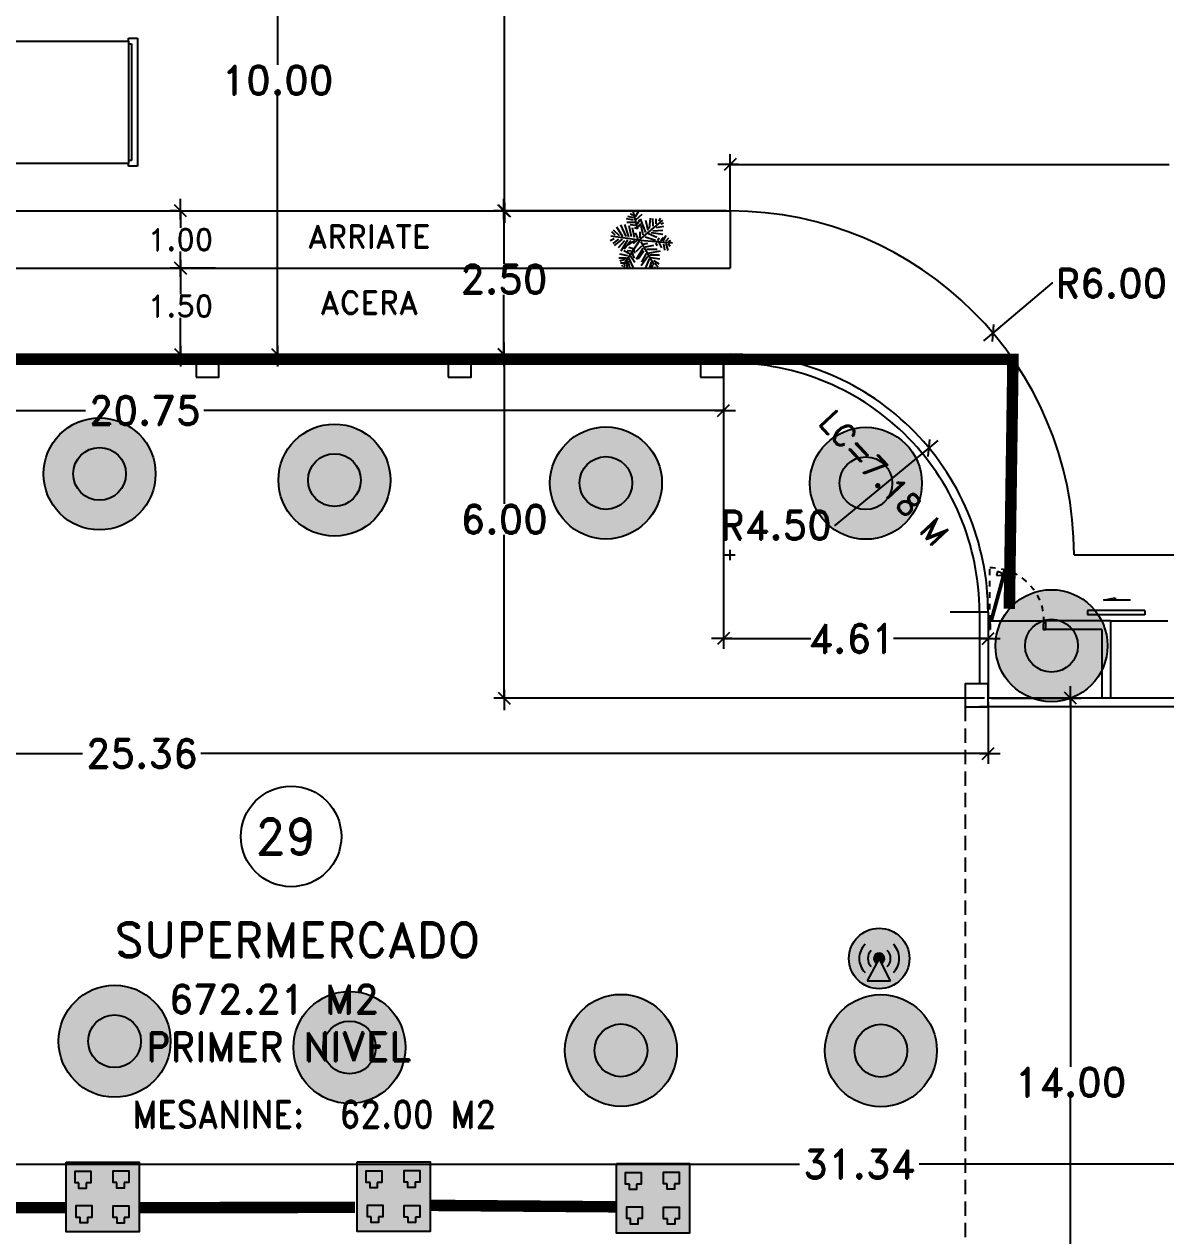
# Model space of a CAD drawing. Header units: millimetres. Extents: x 1590 to 1932, y -48 to 167.
# Drawn here: x 1744.21 to 1764.12, y 102.73 to 123.86 of the extents above; entities that cross this region are included whole.
import ezdxf
from ezdxf.enums import TextEntityAlignment as Align

# ---------------------------------------------------------------- set-up
doc = ezdxf.new("R2010")
doc.units = ezdxf.units.MM
doc.header["$LTSCALE"] = 0.1
doc.header["$MEASUREMENT"] = 0
doc.header["$PDMODE"] = 35
doc.header["$PDSIZE"] = 0.75
doc.linetypes.add('DASHED', pattern=[0.75, 0.5, -0.25])
doc.linetypes.add('HIDDEN2', pattern=[0.1875, 0.125, -0.0625])
doc.layers.get('0').update_dxf_attribs({"linetype": 'CONTINUOUS'})
doc.layers.get('DEFPOINTS').update_dxf_attribs({"linetype": 'CONTINUOUS'})
for name, color, linetype in [('_KTI_CONTROL', 7, 'CONTINUOUS'), ('A-FURN-PLNT', 1, 'CONTINUOUS'), ('ACCESSP02', 7, 'CONTINUOUS'), ('C-PRKG-CARS', 1, 'CONTINUOUS'), ('CABLEADO', 172, 'CONTINUOUS'), ('CALLES', 3, 'CONTINUOUS'), ('CAMARAS', 253, 'CONTINUOUS'), ('Eth4Salidas', 7, 'CONTINUOUS'), ('P-FIXT', 1, 'CONTINUOUS'), ('PARED', 4, 'CONTINUOUS'), ('PAREDES', 3, 'CONTINUOUS'), ('TERRENO', 4, 'CONTINUOUS'), ('TEXT', 3, 'CONTINUOUS')]:
    doc.layers.add(name, color=color, linetype=linetype)
doc.styles.add('ATT', font='txt')
doc.styles.add('ROMAND', font='romand.shx')
doc.dimstyles.new('URBA', dxfattribs={"dimtxt": 20, "dimasz": 0.5, "dimexe": 1.25, "dimexo": 0.63, "dimgap": 0.63, "dimtad": 0, "dimtih": 1, "dimtoh": 1, "dimzin": 1, "dimdsep": 46, "dimtxsty": 'ROMAND', "dimcen": 2.5, "dimclrd": 1, "dimclre": 1, "dimclrt": 3, "dimadec": 0, "dimazin": 0, "dimtfac": 1, "dimtmove": 0, "dimatfit": 3, "dimfxl": 1, "dimtvp": 1, "dimtolj": 1, "dimtzin": 1, "dimarcsym": 0})

# ---------------------------------------------------------------- blocks, each defined once
blk = doc.blocks.new('15PTOI01')
at = {"color": 0, "linetype": 'ByBlock'}
for p, q in [((0, -8.5), (0, 8.5)), ((2, 10.5), (6, 10.5)), ((8, 8.5), (8, -8.5)), ((9.5, 4.375), (9.5, -4.375)), ((11.25, 4.375), (9.5, 4.375)), ((11.25, -4.375), (9.5, -4.375)), ((6, -10.5), (2, -10.5))]:
    blk.add_line(p, q, dxfattribs=at)
for centre, radius, start, end in [((2, 8.5), 2, 90, 180), ((6, 8.5), 2, 0, 90), ((17.766404, -2.827313), 9.712715, 75.184599, 132.137709), ((13.6875, -12.03125), 19.717859, 49.950272, 70.559965), ((23.458333, 0), 4.229167, 313.602819, 46.397181), ((17.766404, 2.827313), 9.712715, 227.862291, 284.815401), ((13.6875, 12.03125), 19.717859, 289.440035, 310.049728), ((2, -8.5), 2, 180, 270), ((6, -8.5), 2, 270, 0)]:
    blk.add_arc(centre, radius, start, end, dxfattribs=at)
at = {"color": 0, "linetype": 'ByBlock', "style": 'ATT'}
for tag, p, flags in [('ITEM', (0, -23), 3), ('ROOM_NUMBER', (0, -32), 1)]:
    blk.add_attdef(tag, p, '', height=6, dxfattribs=dict(at, flags=flags))
blk = doc.blocks.new('ss1')
at = {"layer": '_KTI_CONTROL', "color": 1}
for points in [[(0.141, 0.122, 0), (0.141, 0.122, 0), (0.141, 0.122, 0), (0.141, 0.122, 0), (0.141, 0.122, 0)], [(0.141, 0.122, 0), (0.141, 0.122, 0), (0.141, 0.122, 0), (0.141, 0.122, 0), (0.141, 0.122, 0), (0.141, 0.122, 0), (0.141, 0.122, 0), (0.141, 0.122, 0), (0.141, 0.122, 0), (0.141, 0.122, 0), (0.141, 0.122, 0)]]:
    blk.add_polyline3d(points, dxfattribs=at)
at = {"layer": '_KTI_CONTROL'}
for points in [[(0.141, 0.122, 0), (0.141, 0.122, 0), (0.141, 0.122, 0), (0.141, 0.122, 0)], [(0.141, 0.122, 0), (0.141, 0.122, 0)]]:
    blk.add_polyline3d(points, dxfattribs=at)
at = {"layer": 'P-FIXT', "xscale": 0.0254, "yscale": 0.0254, "zscale": 0.0254}
blk.add_blockref('15PTOI01', (17.719, 12.528), dxfattribs=at)
blk = doc.blocks.new('02PVAN01')
at = {"color": 0, "linetype": 'ByBlock'}
for p, q in [((-264, 44), (-258, 44)), ((-264, -44), (-264, 44)), ((-258, 44), (-258, 42)), ((-258, 42), (-78, 42)), ((-258, -42), (-258, 42)), ((-78, 42), (-78, -42)), ((-260, 40), (-258, 40)), ((-260, -40), (-260, 40)), ((-76, 39), (-5.92, 38.08)), ((-76, -39), (-76, 39)), ((-74, 34), (-74, -34)), ((-71, 30), (-69, 35)), ((-69, 35), (-33, 35)), ((-48, 39), (-46, 41)), ((-46, 41), (-9, 41)), ((-33, 35), (-45, 30)), ((-42, 29), (-30.73, 33.83)), ((-31, 34), (-29.42, 32.99)), ((-9, 41), (-6.08, 38.08)), ((-45, 30), (-71, 30)), ((0, 32.08), (0, -32.08)), ((-19, 19), (-19, -19)), ((-19, 19), (0, 17)), ((-19, -19), (0, -17)), ((-71, -30), (-69, -35)), ((-45, -30), (-71, -30)), ((-33, -35), (-45, -30)), ((-42, -29), (-30.73, -33.83)), ((-31, -34), (-29.42, -32.99)), ((-258, -40), (-260, -40)), ((-76, -39), (-5.92, -38.08)), ((-69, -35), (-33, -35)), ((-48, -39), (-46, -41)), ((-46, -41), (-9, -41)), ((-9, -41), (-6.08, -38.08)), ((-258, -44), (-264, -44)), ((-258, -42), (-258, -44)), ((-78, -42), (-258, -42))]:
    blk.add_line(p, q, dxfattribs=at)
for centre, radius, start, end in [((-6, 32.08), 6, 0, 89.24615), ((-251.25, 0), 211.25, 352.10963, 7.89037), ((-32.64, 27.93), 6, 10.7953, 57.52881), ((-179.12, 0), 155.12, 349.2047, 10.7953), ((-32.64, -27.93), 6, 302.47119, 349.2047), ((-6, -32.08), 6, 270.75385, 0)]:
    blk.add_arc(centre, radius, start, end, dxfattribs=at)
blk = doc.blocks.new('UTP1$0$DIMBLOCK')
at = {"color": 1}
blk.add_line((-7.5, 0), (10.5, 0), dxfattribs=at)
at = {"color": 4}
blk.add_line((-5.25, -5.25), (5.25, 5.25), dxfattribs=at)
blk = doc.blocks.new('*D79')
at = {"color": 1, "linetype": 'Continuous', "lineweight": -2, "transparency": 16777216}
for p, q in [((1756.458, 127.606), (1752.407, 127.606)), ((1752.587, 127.586), (1752.587, 125.448)), ((1752.587, 120.626), (1752.587, 124.908)), ((1756.458, 120.606), (1752.407, 120.606))]:
    blk.add_line(p, q, dxfattribs=at)
at = {"layer": 'DEFPOINTS', "color": 0, "linetype": 'Continuous', "transparency": 16777216}
for p in [(1752.587, 127.606), (1756.52, 127.606), (1756.52, 120.606)]:
    blk.add_point(p, dxfattribs=at)
at = {"color": 1, "linetype": 'Continuous', "lineweight": -2, "transparency": 16777216, "xscale": 0.02, "yscale": 0.02, "zscale": 0.02}
for p, rotation in [((1752.587, 127.606), 90), ((1752.587, 120.606), 270)]:
    blk.add_blockref('UTP1$0$DIMBLOCK', p, dxfattribs=dict(at, rotation=rotation))
at = {"color": 3, "linetype": 'Continuous', "transparency": 16777216, "insert": (1752.587, 125.178), "char_height": 0.5, "attachment_point": 5, "style": 'ROMAND'}
blk.add_mtext('\\A1;7.00', dxfattribs=at)
blk = doc.blocks.new('*D80')
at = {"color": 1, "linetype": 'Continuous', "lineweight": -2, "transparency": 16777216}
for p, q in [((1750.598, 128.598), (1748.447, 128.598)), ((1748.627, 128.578), (1748.627, 123.156)), ((1748.627, 118.124), (1748.627, 122.616)), ((1750.598, 118.104), (1748.447, 118.104))]:
    blk.add_line(p, q, dxfattribs=at)
at = {"layer": 'DEFPOINTS', "color": 0, "linetype": 'Continuous', "transparency": 16777216}
for p in [(1748.627, 128.598), (1750.661, 128.598), (1750.661, 118.104)]:
    blk.add_point(p, dxfattribs=at)
at = {"color": 1, "linetype": 'Continuous', "lineweight": -2, "transparency": 16777216, "xscale": 0.02, "yscale": 0.02, "zscale": 0.02}
for p, rotation in [((1748.627, 128.598), 90), ((1748.627, 118.104), 270)]:
    blk.add_blockref('UTP1$0$DIMBLOCK', p, dxfattribs=dict(at, rotation=rotation))
at = {"color": 3, "linetype": 'Continuous', "transparency": 16777216, "insert": (1748.627, 122.886), "char_height": 0.5, "attachment_point": 5, "style": 'ROMAND'}
blk.add_mtext('\\A1;10.00', dxfattribs=at)
blk = doc.blocks.new('*D81')
at = {"color": 1, "linetype": 'Continuous', "lineweight": -2, "transparency": 16777216}
for p, q in [((1761.083, 112.106), (1762.639, 112.106)), ((1762.459, 112.086), (1762.459, 105.679)), ((1762.459, 98.123), (1762.459, 105.139)), ((1761.083, 98.103), (1762.639, 98.103))]:
    blk.add_line(p, q, dxfattribs=at)
at = {"layer": 'DEFPOINTS', "color": 0, "linetype": 'Continuous', "transparency": 16777216}
for p in [(1761.02, 112.106), (1761.02, 98.103), (1762.459, 98.103)]:
    blk.add_point(p, dxfattribs=at)
at = {"color": 1, "linetype": 'Continuous', "lineweight": -2, "transparency": 16777216, "xscale": 0.02, "yscale": 0.02, "zscale": 0.02}
for p, rotation in [((1762.459, 112.106), 90), ((1762.459, 98.103), 270)]:
    blk.add_blockref('UTP1$0$DIMBLOCK', p, dxfattribs=dict(at, rotation=rotation))
at = {"color": 3, "linetype": 'Continuous', "transparency": 16777216, "insert": (1762.459, 105.409), "char_height": 0.5, "attachment_point": 5, "style": 'ROMAND'}
blk.add_mtext('\\A1;14.00', dxfattribs=at)
blk = doc.blocks.new('*D89')
at = {"layer": 'CALLES', "color": 1, "linetype": 'Continuous', "lineweight": -2, "transparency": 16777216}
for p, q in [((1756.395, 120.606), (1752.396, 120.606)), ((1752.576, 120.586), (1752.576, 119.685)), ((1752.576, 118.124), (1752.576, 119.145)), ((1756.344, 118.104), (1752.396, 118.104))]:
    blk.add_line(p, q, dxfattribs=at)
at = {"layer": 'DEFPOINTS', "color": 0, "linetype": 'Continuous', "transparency": 16777216}
for p in [(1756.458, 120.606), (1752.576, 118.104), (1756.406, 118.104)]:
    blk.add_point(p, dxfattribs=at)
at = {"layer": 'CALLES', "color": 1, "linetype": 'Continuous', "lineweight": -2, "transparency": 16777216, "xscale": 0.02, "yscale": 0.02, "zscale": 0.02}
for p, rotation in [((1752.576, 120.606), 90), ((1752.576, 118.104), 270)]:
    blk.add_blockref('UTP1$0$DIMBLOCK', p, dxfattribs=dict(at, rotation=rotation))
at = {"layer": 'CALLES', "color": 3, "linetype": 'Continuous', "transparency": 16777216, "insert": (1752.576, 119.415), "char_height": 0.5, "attachment_point": 5, "style": 'ROMAND'}
blk.add_mtext('\\A1;2.50', dxfattribs=at)
blk = doc.blocks.new('*D99')
at = {"layer": 'CALLES', "color": 1, "linetype": 'Continuous', "lineweight": -2, "transparency": 16777216}
for p, q in [((1756.52, 120.625), (1756.52, 121.594)), ((1774.52, 120.625), (1774.52, 121.594)), ((1756.54, 121.414), (1764.18, 121.414)), ((1774.5, 121.414), (1766.173, 121.414))]:
    blk.add_line(p, q, dxfattribs=at)
at = {"layer": 'DEFPOINTS', "color": 0, "linetype": 'Continuous', "transparency": 16777216}
for p in [(1774.52, 121.414), (1756.52, 120.562), (1774.52, 120.562)]:
    blk.add_point(p, dxfattribs=at)
at = {"layer": 'CALLES', "color": 1, "linetype": 'Continuous', "lineweight": -2, "transparency": 16777216, "xscale": 0.02, "yscale": 0.02, "zscale": 0.02, "rotation": 180}
blk.add_blockref('UTP1$0$DIMBLOCK', (1756.52, 121.414), dxfattribs=at)
at = {"layer": 'CALLES', "color": 1, "linetype": 'Continuous', "lineweight": -2, "transparency": 16777216, "xscale": 0.02, "yscale": 0.02, "zscale": 0.02}
blk.add_blockref('UTP1$0$DIMBLOCK', (1774.52, 121.414), dxfattribs=at)
at = {"layer": 'CALLES', "color": 3, "linetype": 'Continuous', "transparency": 16777216, "insert": (1765.177, 121.414), "char_height": 0.5, "attachment_point": 5, "style": 'ROMAND'}
blk.add_mtext('\\A1;18.00', dxfattribs=at)
blk = doc.blocks.new('*D221')
at = {"layer": 'CALLES', "color": 1, "linetype": 'Continuous', "transparency": 16777216}
for p, q in [((1743.103, 103.315), (1743.103, 104.162)), ((1743.123, 103.982), (1757.731, 103.982)), ((1774.427, 103.982), (1759.819, 103.982)), ((1774.447, 103.315), (1774.447, 104.162))]:
    blk.add_line(p, q, dxfattribs=at)
at = {"layer": 'DEFPOINTS', "color": 0, "linetype": 'Continuous', "transparency": 16777216}
for p in [(1774.447, 103.982), (1743.103, 103.253), (1774.447, 103.253)]:
    blk.add_point(p, dxfattribs=at)
at = {"layer": 'CALLES', "color": 1, "linetype": 'Continuous', "transparency": 16777216, "xscale": 0.02, "yscale": 0.02, "zscale": 0.02, "rotation": 180}
blk.add_blockref('UTP1$0$DIMBLOCK', (1743.103, 103.982), dxfattribs=at)
at = {"layer": 'CALLES', "color": 1, "linetype": 'Continuous', "transparency": 16777216, "xscale": 0.02, "yscale": 0.02, "zscale": 0.02}
blk.add_blockref('UTP1$0$DIMBLOCK', (1774.447, 103.982), dxfattribs=at)
at = {"layer": 'CALLES', "color": 3, "linetype": 'Continuous', "transparency": 16777216, "insert": (1758.775, 103.982), "char_height": 0.5, "attachment_point": 5, "style": 'ROMAND'}
blk.add_mtext('\\A1;31.34', dxfattribs=at)
blk = doc.blocks.new('*D229')
at = {"layer": 'CALLES', "color": 1, "linetype": 'Continuous', "transparency": 16777216}
for p, q in [((1756.344, 118.104), (1752.402, 118.104)), ((1752.582, 118.084), (1752.582, 115.497)), ((1752.582, 112.126), (1752.582, 114.957)), ((1760.958, 112.106), (1752.402, 112.106))]:
    blk.add_line(p, q, dxfattribs=at)
at = {"layer": 'DEFPOINTS', "color": 0, "linetype": 'Continuous', "transparency": 16777216}
for p in [(1756.406, 118.104), (1752.582, 112.106), (1761.02, 112.106)]:
    blk.add_point(p, dxfattribs=at)
at = {"layer": 'CALLES', "color": 1, "linetype": 'Continuous', "transparency": 16777216, "xscale": 0.02, "yscale": 0.02, "zscale": 0.02}
for p, rotation in [((1752.582, 118.104), 90), ((1752.582, 112.106), 270)]:
    blk.add_blockref('UTP1$0$DIMBLOCK', p, dxfattribs=dict(at, rotation=rotation))
at = {"layer": 'CALLES', "color": 3, "linetype": 'Continuous', "transparency": 16777216, "insert": (1752.582, 115.227), "char_height": 0.5, "attachment_point": 5, "style": 'ROMAND'}
blk.add_mtext('\\A1;6.00', dxfattribs=at)
blk = doc.blocks.new('*D230')
at = {"layer": 'CALLES', "color": 1, "linetype": 'Continuous', "transparency": 16777216}
for p, q in [((1758.361, 115.126), (1759.974, 116.459)), ((1758.341, 115.126), (1758.361, 115.126))]:
    blk.add_line(p, q, dxfattribs=at)
at = {"layer": 'DEFPOINTS', "color": 0, "linetype": 'Continuous', "transparency": 16777216}
for p in [(1759.99, 116.471), (1756.52, 113.606)]:
    blk.add_point(p, dxfattribs=at)
at = {"layer": 'CALLES', "color": 1, "linetype": 'Continuous', "transparency": 16777216, "xscale": 0.02, "yscale": 0.02, "zscale": 0.02, "rotation": 39.55353312070539}
blk.add_blockref('UTP1$0$DIMBLOCK', (1759.99, 116.471), dxfattribs=at)
at = {"layer": 'CALLES', "color": 3, "linetype": 'Continuous', "transparency": 16777216, "insert": (1757.321, 115.126), "char_height": 0.5, "attachment_point": 5, "style": 'ROMAND'}
blk.add_mtext('\\A1;R4.50', dxfattribs=at)
blk = doc.blocks.new('*D231')
at = {"layer": 'CALLES', "color": 1, "linetype": 'Continuous', "transparency": 16777216}
for p, q in [((1762.132, 119.345), (1761.119, 118.49)), ((1762.152, 119.345), (1762.132, 119.345)), ((1756.43, 114.606), (1756.61, 114.606)), ((1756.52, 114.516), (1756.52, 114.696))]:
    blk.add_line(p, q, dxfattribs=at)
at = {"layer": 'DEFPOINTS', "color": 0, "linetype": 'Continuous', "transparency": 16777216}
for p in [(1761.104, 118.477), (1756.52, 114.606)]:
    blk.add_point(p, dxfattribs=at)
at = {"layer": 'CALLES', "color": 1, "linetype": 'Continuous', "transparency": 16777216, "xscale": 0.02, "yscale": 0.02, "zscale": 0.02, "rotation": 220.1822271317394}
blk.add_blockref('UTP1$0$DIMBLOCK', (1761.104, 118.477), dxfattribs=at)
at = {"layer": 'CALLES', "color": 3, "linetype": 'Continuous', "transparency": 16777216, "insert": (1763.172, 119.345), "char_height": 0.5, "attachment_point": 5, "style": 'ROMAND'}
blk.add_mtext('\\A1;R6.00', dxfattribs=at)
blk = doc.blocks.new('*D233')
at = {"layer": 'CALLES', "color": 1, "linetype": 'Continuous', "transparency": 16777216}
for p, q in [((1735.661, 118.042), (1735.661, 116.943)), ((1756.406, 118.042), (1756.406, 116.943)), ((1735.681, 117.123), (1745.28, 117.123)), ((1756.386, 117.123), (1747.344, 117.123))]:
    blk.add_line(p, q, dxfattribs=at)
at = {"layer": 'DEFPOINTS', "color": 0, "linetype": 'Continuous', "transparency": 16777216}
for p in [(1735.661, 118.104), (1756.406, 118.104), (1756.406, 117.123)]:
    blk.add_point(p, dxfattribs=at)
at = {"layer": 'CALLES', "color": 1, "linetype": 'Continuous', "transparency": 16777216, "xscale": 0.02, "yscale": 0.02, "zscale": 0.02, "rotation": 180}
blk.add_blockref('UTP1$0$DIMBLOCK', (1735.661, 117.123), dxfattribs=at)
at = {"layer": 'CALLES', "color": 1, "linetype": 'Continuous', "transparency": 16777216, "xscale": 0.02, "yscale": 0.02, "zscale": 0.02}
blk.add_blockref('UTP1$0$DIMBLOCK', (1756.406, 117.123), dxfattribs=at)
at = {"layer": 'CALLES', "color": 3, "linetype": 'Continuous', "transparency": 16777216, "insert": (1746.312, 117.123), "char_height": 0.5, "attachment_point": 5, "style": 'ROMAND'}
blk.add_mtext('\\A1;20.75', dxfattribs=at)
blk = doc.blocks.new('*D237')
at = {"layer": 'CALLES', "color": 1, "linetype": 'Continuous', "transparency": 16777216}
for p, q in [((1756.406, 118.042), (1756.406, 112.969)), ((1761.02, 113.543), (1761.02, 112.969)), ((1756.426, 113.149), (1757.927, 113.149)), ((1761, 113.149), (1759.372, 113.149))]:
    blk.add_line(p, q, dxfattribs=at)
at = {"layer": 'DEFPOINTS', "color": 0, "linetype": 'Continuous', "transparency": 16777216}
for p in [(1756.406, 118.104), (1761.02, 113.606), (1761.02, 113.149)]:
    blk.add_point(p, dxfattribs=at)
at = {"layer": 'CALLES', "color": 1, "linetype": 'Continuous', "transparency": 16777216, "xscale": 0.02, "yscale": 0.02, "zscale": 0.02, "rotation": 180}
blk.add_blockref('UTP1$0$DIMBLOCK', (1756.406, 113.149), dxfattribs=at)
at = {"layer": 'CALLES', "color": 1, "linetype": 'Continuous', "transparency": 16777216, "xscale": 0.02, "yscale": 0.02, "zscale": 0.02}
blk.add_blockref('UTP1$0$DIMBLOCK', (1761.02, 113.149), dxfattribs=at)
at = {"layer": 'CALLES', "color": 3, "linetype": 'Continuous', "transparency": 16777216, "insert": (1758.649, 113.149), "char_height": 0.5, "attachment_point": 5, "style": 'ROMAND'}
blk.add_mtext('\\A1;4.61', dxfattribs=at)
blk = doc.blocks.new('*D239')
at = {"layer": 'CALLES', "color": 1, "linetype": 'Continuous', "transparency": 16777216}
for p, q in [((1735.661, 112.043), (1735.661, 110.961)), ((1761.02, 112.043), (1761.02, 110.961)), ((1735.681, 111.141), (1745.228, 111.141)), ((1761, 111.141), (1747.292, 111.141))]:
    blk.add_line(p, q, dxfattribs=at)
at = {"layer": 'DEFPOINTS', "color": 0, "linetype": 'Continuous', "transparency": 16777216}
for p in [(1735.661, 112.106), (1761.02, 112.106), (1735.661, 111.141)]:
    blk.add_point(p, dxfattribs=at)
at = {"layer": 'CALLES', "color": 1, "linetype": 'Continuous', "transparency": 16777216, "xscale": 0.02, "yscale": 0.02, "zscale": 0.02, "rotation": 180}
blk.add_blockref('UTP1$0$DIMBLOCK', (1735.661, 111.141), dxfattribs=at)
at = {"layer": 'CALLES', "color": 1, "linetype": 'Continuous', "transparency": 16777216, "xscale": 0.02, "yscale": 0.02, "zscale": 0.02}
blk.add_blockref('UTP1$0$DIMBLOCK', (1761.02, 111.141), dxfattribs=at)
at = {"layer": 'CALLES', "color": 3, "linetype": 'Continuous', "transparency": 16777216, "insert": (1746.26, 111.141), "char_height": 0.5, "attachment_point": 5, "style": 'ROMAND'}
blk.add_mtext('\\A1;25.36', dxfattribs=at)
blk = doc.blocks.new('12PPLT13')
at = {"color": 0, "linetype": 'ByBlock'}
for p, q in [((0.072, 0.374), (-0.032, 0.463)), ((0.082, 0.423), (0.032, 0.506)), ((0.043, 0.216), (0.118, 0.512)), ((0.114, 0.402), (0.206, 0.423)), ((0.125, 0.441), (0.165, 0.477)), ((-0.269, 0.244), (-0.391, 0.267)), ((-0.34, 0.304), (-0.387, 0.319)), ((0.018, 0.032), (-0.372, 0.365)), ((-0.313, 0.348), (-0.334, 0.395)), ((-0.264, 0.301), (-0.264, 0.385)), ((-0.213, 0.267), (-0.209, 0.393)), ((-0.154, 0.223), (-0.166, 0.397)), ((-0.13, 0.192), (-0.091, 0.357)), ((-0.091, 0.16), (-0.004, 0.385)), ((-0.044, 0.117), (-0.012, 0.275)), ((0.039, 0.256), (-0.007, 0.309)), ((0.05, 0.305), (0.011, 0.37)), ((0.064, 0.226), (0.1, 0.238)), ((0.078, 0.277), (0.167, 0.287)), ((0.092, 0.327), (0.224, 0.327)), ((0.095, 0.074), (0.13, 0.239)), ((0.114, 0.362), (0.232, 0.388)), ((0.145, 0.085), (0.185, 0.271)), ((0.189, 0.085), (0.26, 0.294)), ((0.236, 0.093), (0.327, 0.286)), ((0.292, 0.089), (0.393, 0.247)), ((0.007, 0.034), (-0.532, -0.012)), ((-0.461, 0.009), (-0.508, 0.027)), ((-0.421, 0.013), (-0.475, 0.073)), ((-0.38, 0.017), (-0.429, 0.11)), ((-0.335, 0.019), (-0.382, 0.08)), ((-0.209, 0.188), (-0.374, 0.2)), ((-0.181, 0.16), (-0.372, 0.13)), ((-0.289, 0.021), (-0.311, 0.073)), ((-0.134, 0.14), (-0.275, 0.084)), ((-0.079, 0.089), (-0.252, 0.031)), ((-0.006, 0.006), (-0.224, -0.376)), ((0.003, 0.07), (0.003, 0.172)), ((0.007, 0.034), (0.279, -0.377)), ((0.018, 0.032), (0.492, 0.097)), ((0.039, 0.054), (0.078, 0.153)), ((0.055, 0.031), (0.118, -0.029)), ((0.098, 0.026), (0.204, -0.048)), ((0.161, 0.022), (0.271, -0.115)), ((0.213, 0.031), (0.327, -0.151)), ((0.264, 0.022), (0.367, -0.096)), ((0.303, 0.05), (0.433, -0.057)), ((0.346, 0.104), (0.445, 0.2)), ((0.361, 0.05), (0.457, -0.021)), ((0.421, 0.117), (0.472, 0.168)), ((0.436, 0.054), (0.5, 0.022)), ((-0.464, -0.026), (-0.49, -0.07)), ((-0.421, -0.026), (-0.454, -0.137)), ((-0.382, -0.03), (-0.4, -0.134)), ((-0.306, -0.009), (-0.35, -0.098)), ((-0.13, -0.183), (-0.335, -0.147)), ((-0.106, -0.115), (-0.28, -0.115)), ((-0.252, -0.011), (-0.278, -0.054)), ((-0.083, -0.08), (-0.224, -0.053)), ((-0.048, -0.037), (-0.126, -0.017)), ((-0.098, -0.19), (-0.02, -0.336)), ((-0.059, -0.151), (0.039, -0.286)), ((-0.04, -0.104), (0.067, -0.289)), ((-0.019, -0.066), (0.075, -0.164)), ((0.109, -0.131), (0.095, -0.185)), ((0.139, -0.18), (0.104, -0.269)), ((0.12, -0.114), (0.189, -0.092)), ((0.153, -0.15), (0.217, -0.147)), ((0.178, -0.194), (0.275, -0.148)), ((-0.173, -0.254), (-0.323, -0.28)), ((-0.158, -0.214), (-0.316, -0.214)), ((-0.217, -0.308), (-0.308, -0.359)), ((-0.237, -0.352), (-0.292, -0.411)), ((-0.201, -0.38), (-0.181, -0.443)), ((-0.177, -0.333), (-0.151, -0.423)), ((-0.145, -0.277), (-0.083, -0.43)), ((-0.126, -0.237), (-0.012, -0.395)), ((0.165, -0.23), (0.092, -0.334)), ((0.189, -0.273), (0.121, -0.427)), ((0.206, -0.308), (0.178, -0.423)), ((0.206, -0.23), (0.342, -0.202)), ((0.232, -0.33), (0.222, -0.423)), ((0.232, -0.269), (0.356, -0.266)), ((0.253, -0.287), (0.342, -0.316)), ((0.261, -0.377), (0.267, -0.423)), ((0.275, -0.348), (0.328, -0.352)), ((0.293, -0.395), (0.311, -0.401)), ((-0.233, -0.408), (-0.241, -0.43))]:
    blk.add_line(p, q, dxfattribs=at)
at = {"color": 0, "linetype": 'ByBlock', "style": 'ATT'}
for tag, p, flags in [('ITEM', (-1, -3.25), 3), ('ROOM_NUMBER', (-1, -4.583), 1)]:
    blk.add_attdef(tag, p, '', height=1, dxfattribs=dict(at, flags=flags))
blk = doc.blocks.new('*D330')
at = {"color": 1, "linetype": 'Continuous', "transparency": 16777216}
for p, q in [((1747.544, 119.606), (1746.755, 119.606)), ((1746.935, 119.586), (1746.935, 119.154)), ((1746.935, 118.124), (1746.935, 118.739)), ((1747.544, 118.104), (1746.755, 118.104))]:
    blk.add_line(p, q, dxfattribs=at)
at = {"layer": 'DEFPOINTS', "color": 0, "linetype": 'Continuous', "transparency": 16777216}
for p in [(1746.935, 119.606), (1747.606, 119.606), (1747.606, 118.104)]:
    blk.add_point(p, dxfattribs=at)
at = {"color": 1, "linetype": 'Continuous', "transparency": 16777216, "xscale": 0.02, "yscale": 0.02, "zscale": 0.02}
for p, rotation in [((1746.935, 119.606), 90), ((1746.935, 118.104), 270)]:
    blk.add_blockref('UTP1$0$DIMBLOCK', p, dxfattribs=dict(at, rotation=rotation))
at = {"color": 2, "linetype": 'Continuous', "transparency": 16777216, "insert": (1746.935, 118.947), "char_height": 0.375, "attachment_point": 5, "style": 'ROMAND'}
blk.add_mtext('\\A1;1.50', dxfattribs=at)
blk = doc.blocks.new('*D331')
at = {"color": 1, "linetype": 'Continuous', "transparency": 16777216}
for p, q in [((1746.873, 120.606), (1746.755, 120.606)), ((1746.935, 120.586), (1746.935, 120.313)), ((1746.935, 119.626), (1746.935, 119.898)), ((1747.544, 119.606), (1746.755, 119.606))]:
    blk.add_line(p, q, dxfattribs=at)
at = {"layer": 'DEFPOINTS', "color": 0, "linetype": 'Continuous', "transparency": 16777216}
for p in [(1746.935, 120.606), (1746.935, 120.606), (1747.606, 119.606)]:
    blk.add_point(p, dxfattribs=at)
at = {"color": 1, "linetype": 'Continuous', "transparency": 16777216, "xscale": 0.02, "yscale": 0.02, "zscale": 0.02}
for p, rotation in [((1746.935, 120.606), 90), ((1746.935, 119.606), 270)]:
    blk.add_blockref('UTP1$0$DIMBLOCK', p, dxfattribs=dict(at, rotation=rotation))
at = {"color": 2, "linetype": 'Continuous', "transparency": 16777216, "insert": (1746.935, 120.106), "char_height": 0.375, "attachment_point": 5, "style": 'ROMAND'}
blk.add_mtext('\\A1;1.00', dxfattribs=at)
blk = doc.blocks.new('P-GIRO-D')
at = {"color": 1, "linetype": 'HIDDEN2'}
blk.add_line((-0.03, 0.15), (-0.03, 1.08), dxfattribs=at)
at = {"color": 2}
for p, q in [((-0.31, 0.963), (-0.389, 0.952)), ((-0.389, 0.952), (-0.371, 0.884)), ((-0.297, 0.915), (-0.371, 0.884)), ((-0.281, 1.048), (-0.31, 1.041)), ((-0.31, 1.041), (-0.069, 0.142)), ((-0.31, 0.963), (-0.297, 0.915)), ((-0.288, 0.958), (-0.307, 0.953)), ((-0.28, 0.929), (-0.299, 0.924)), ((-0.281, 1.048), (-0.04, 0.15)), ((-0.239, 0.971), (-0.259, 0.966)), ((-0.232, 0.942), (-0.251, 0.937)), ((-0.242, 0.981), (-0.167, 1.011)), ((-0.242, 0.981), (-0.229, 0.933)), ((-0.229, 0.933), (-0.149, 0.944)), ((-0.167, 1.011), (-0.149, 0.944)), ((-1, 0.15), (-0.97, 0.15)), ((-0.96, 0), (-1, 0)), ((-0.97, 0.15), (-0.97, 0.1)), ((-0.97, 0.1), (-0.96, 0.1)), ((-0.96, 0.1), (-0.96, 0)), ((-0.04, 0.15), (-0.069, 0.142)), ((-0.04, 0.1), (-0.04, 0)), ((-0.03, 0.1), (-0.04, 0.1)), ((-0.04, 0), (0, 0)), ((-0.03, 0.15), (-0.03, 0.1)), ((0, 0.15), (-0.03, 0.15))]:
    blk.add_line(p, q, dxfattribs=at)
at = {"color": 1, "linetype": 'HIDDEN2'}
blk.add_arc((-0.04, 0.15), 0.93, 89.3839, 180, dxfattribs=at)
blk = doc.blocks.new('4SALIDAS')
at = {"layer": 'Eth4Salidas', "linetype": 'Continuous'}
h = blk.add_hatch(color=0, dxfattribs=at)
h.paths.add_polyline_path([(-0.604, 0.481), (-0.604, -0.734), (0.67, -0.734), (0.67, 0.481)])
h.paths.add_polyline_path([(-0.176, 0.121), (-0.255, 0.121), (-0.255, 0.024), (-0.381, 0.024), (-0.381, 0.121), (-0.448, 0.121), (-0.448, 0.325), (-0.176, 0.325)], flags=16)
h.paths.add_polyline_path([(0.214, 0.127), (0.214, 0.331), (0.487, 0.331), (0.487, 0.127), (0.408, 0.127), (0.408, 0.031), (0.281, 0.031), (0.281, 0.127)], flags=16)
h.paths.add_polyline_path([(-0.155, -0.276), (-0.155, -0.48), (-0.234, -0.48), (-0.234, -0.576), (-0.36, -0.576), (-0.36, -0.48), (-0.427, -0.48), (-0.427, -0.276)], flags=16)
h.paths.add_polyline_path([(0.217, -0.28), (0.49, -0.28), (0.49, -0.484), (0.41, -0.484), (0.41, -0.58), (0.284, -0.58), (0.284, -0.484), (0.217, -0.484)], flags=16)
h = blk.add_hatch(color=5, dxfattribs=at)
h.paths.add_polyline_path([(-0.448, 0.121), (-0.381, 0.121), (-0.381, 0.024), (-0.255, 0.024), (-0.255, 0.121), (-0.176, 0.121), (-0.176, 0.325), (-0.448, 0.325)])
h.paths.add_polyline_path([(0.281, 0.031), (0.408, 0.031), (0.408, 0.127), (0.487, 0.127), (0.487, 0.331), (0.214, 0.331), (0.214, 0.127), (0.281, 0.127)])
h.paths.add_polyline_path([(-0.427, -0.48), (-0.36, -0.48), (-0.36, -0.576), (-0.234, -0.576), (-0.234, -0.48), (-0.155, -0.48), (-0.155, -0.276), (-0.427, -0.276)])
h.paths.add_polyline_path([(0.49, -0.28), (0.217, -0.28), (0.217, -0.484), (0.284, -0.484), (0.284, -0.58), (0.41, -0.58), (0.41, -0.484), (0.49, -0.484)])
at = {"layer": 'Eth4Salidas', "color": 18, "linetype": 'Continuous', "true_color": 0x000000}
blk.add_lwpolyline([(-0.604, 0.481), (0.67, 0.481), (0.67, -0.734), (-0.604, -0.734)], close=True, dxfattribs=at)
for points in [[(-0.381, 0.121), (-0.448, 0.121), (-0.448, 0.325), (-0.176, 0.325), (-0.176, 0.121), (-0.255, 0.121)], [(0.281, 0.127), (0.214, 0.127), (0.214, 0.331), (0.487, 0.331), (0.487, 0.127), (0.408, 0.127)], [(-0.255, 0.121), (-0.255, 0.024), (-0.381, 0.024), (-0.381, 0.121)], [(0.408, 0.128), (0.408, 0.031), (0.281, 0.031), (0.281, 0.128)], [(-0.36, -0.48), (-0.427, -0.48), (-0.427, -0.276), (-0.155, -0.276), (-0.155, -0.48), (-0.234, -0.48)], [(0.284, -0.484), (0.217, -0.484), (0.217, -0.28), (0.49, -0.28), (0.49, -0.484), (0.41, -0.484)], [(-0.234, -0.479), (-0.234, -0.576), (-0.36, -0.576), (-0.36, -0.479)], [(0.41, -0.483), (0.41, -0.58), (0.284, -0.58), (0.284, -0.483)]]:
    blk.add_lwpolyline(points, dxfattribs=at)
blk = doc.blocks.new('cams')
at = {"layer": 'CAMARAS', "linetype": 'Continuous', "true_color": 0xffffff}
h = blk.add_hatch(color=7, dxfattribs=at)
h.dxf.hatch_style = 1
h.paths.add_polyline_path([(-0.977, 0, 1), (0.977, 0, 1)])
h.paths.add_polyline_path([(0.46, 0, -1), (-0.46, 0, -1)], flags=16)
at = {"layer": 'CAMARAS', "linetype": 'Continuous', "true_color": 0x939598}
h = blk.add_hatch(color=252, dxfattribs=at)
h.dxf.hatch_style = 1
h.paths.add_polyline_path([(-0.46, 0, 1), (0.46, 0, 1)])
at = {"layer": 'CAMARAS', "color": 0, "linetype": 'Continuous'}
for radius in [0.977, 0.977, 0.977, 0.46]:
    blk.add_circle((0, 0), radius, dxfattribs=at)
blk = doc.blocks.new('PuntoAcceso02')
at = {"layer": 'ACCESSP02', "linetype": 'Continuous'}
h = blk.add_hatch(color=256, dxfattribs=at)
h.set_gradient(color1=(237, 31, 36), color2=(247, 171, 174))
h.paths.add_polyline_path([(-0.528, 0, 1), (0.528, 0, 1)])
h.paths.add_polyline_path([(0.042, -0.082), (0.2, -0.388), (-0.209, -0.39), (-0.043, -0.081, -4.049664)], flags=16)
h = blk.add_hatch(color=256, dxfattribs=at)
h.set_gradient(color1=(247, 171, 174), color2=(247, 171, 174))
h.paths.add_polyline_path([(-0.209, -0.39), (0.2, -0.388), (0, 0)])
h = blk.add_hatch(color=256, dxfattribs=at)
h.set_gradient(color1=(153, 27, 30), color2=(237, 31, 36))
h.paths.add_polyline_path([(0, 0), (0.042, -0.082, 4.049664), (-0.043, -0.081)])
at = {"layer": 'ACCESSP02', "color": 18, "linetype": 'Continuous', "true_color": 0x000000}
for p, q in [((0, 0), (-0.209, -0.39)), ((0.2, -0.388), (0, 0)), ((-0.209, -0.39), (0.2, -0.388))]:
    blk.add_line(p, q, dxfattribs=at)
blk.add_circle((0, 0), 0.528, dxfattribs=at)
for radius, start, end in [(0.349, 134.9548, 225.0265), (0.349, 314.9548, 45.0265), (0.199, 134.9548, 225.0265), (0.092, 297.3127, 241.8295), (0.199, 314.9548, 45.0265)]:
    blk.add_arc((0, 0), radius, start, end, dxfattribs=at)

msp = doc.modelspace()

# ---------------------------------------------------------------- hatches: boundary and pattern name
at = {"linetype": 'Continuous'}
msp.add_hatch(color=8, dxfattribs=at).paths.add_polyline_path([(1763.0364, 113.8169), (1763.2402, 113.8169), (1763.2402, 113.8594)])

# ---------------------------------------------------------------- linework, layer by layer
at = {"color": 2, "linetype": 'Continuous'}
msp.add_line((1756.5202, 120.6058), (1756.5202, 119.6058), dxfattribs=at)
at = {"color": 1, "linetype": 'Continuous'}
for p, q in [((1763.0364, 113.8169), (1763.2402, 113.8594)), ((1763.5043, 113.8169), (1763.0364, 113.8169)), ((1763.2402, 113.8594), (1763.2402, 113.8169)), ((1761.0202, 113.4558), (1762.0202, 113.4558)), ((1763.1577, 113.4558), (1764.1577, 113.4558))]:
    msp.add_line(p, q, dxfattribs=at)
at = {"color": 8, "linetype": 'Continuous'}
msp.add_line((1761.0202, 113.6058), (1760.3621, 113.6058), dxfattribs=at)
at = {"color": 2, "linetype": 'Continuous'}
msp.add_circle((1748.8645, 109.6953), 0.8758, dxfattribs=at)
at = {"layer": 'CABLEADO', "linetype": 'Continuous', "const_width": 0.2}
for points in [[(1735.8608, 118.0223), (1761.4552, 118.0184), (1761.3916, 113.6658)], [(1735.6608, 103.5043), (1735.6619, 103.2201), (1744.9404, 103.2201)], [(1751.2917, 103.2608), (1754.5413, 103.2353)], [(1746.2144, 103.2201), (1749.9777, 103.2265)]]:
    msp.add_lwpolyline(points, dxfattribs=at)
at = {"layer": 'CALLES', "color": 4, "linetype": 'Continuous'}
for points in [[(1747.2061, 117.7043), (1747.6061, 117.7043), (1747.6061, 118.1043), (1747.2061, 118.1043)], [(1751.6061, 117.7043), (1752.0061, 117.7043), (1752.0061, 118.1043), (1751.6061, 118.1043)], [(1756.0061, 117.7043), (1756.4061, 117.7043), (1756.4061, 118.1043), (1756.0061, 118.1043)], [(1760.6202, 111.9558), (1761.0202, 111.9558), (1761.0202, 112.3558), (1760.6202, 112.3558)]]:
    msp.add_lwpolyline(points, close=True, dxfattribs=at)
at = {"layer": 'PARED', "color": 4}
for p, q in [((1630.7358, 120.6058), (1756.5202, 120.6058)), ((1762.5202, 114.6058), (1768.5202, 114.6058))]:
    msp.add_line(p, q, dxfattribs=at)
at = {"layer": 'PARED', "color": 2}
msp.add_line((1634.6358, 119.6058), (1756.5202, 119.6058), dxfattribs=at)
at = {"layer": 'PARED', "color": 3}
for p, q in [((1747.2061, 117.9543), (1743.4279, 117.9543)), ((1751.6061, 117.9543), (1747.6061, 117.9543)), ((1756.0061, 117.9543), (1752.0061, 117.9543)), ((1756.408, 117.9543), (1756.4061, 117.9543)), ((1760.8702, 113.6058), (1760.8702, 112.3558)), ((1762.0202, 113.4558), (1762.0202, 113.3058)), ((1763.1577, 113.4558), (1762.0202, 113.4558)), ((1763.0077, 113.3058), (1762.0202, 113.3058)), ((1763.0077, 113.3058), (1763.0077, 112.1058)), ((1763.1577, 113.4558), (1763.1577, 112.1058)), ((1765.0202, 111.9558), (1760.8702, 111.9558))]:
    msp.add_line(p, q, dxfattribs=at)
at = {"layer": 'PARED', "color": 4}
msp.add_arc((1756.5202, 114.6058), 6, 0, 90, dxfattribs=at)
at = {"layer": 'PARED', "color": 3}
msp.add_arc((1756.5202, 113.6058), 4.35, 0, 91.48723, dxfattribs=at)
at = {"layer": 'PAREDES', "color": 8, "linetype": 'DASHED', "ltscale": 5}
msp.add_line((1760.6202, 111.9558), (1760.6202, 98.2526), dxfattribs=at)
at = {"layer": 'TERRENO', "color": 6, "linetype": 'Continuous'}
for p, q in [((1756.4061, 118.1043), (1733.5869, 118.1043)), ((1761.0202, 113.6058), (1761.0202, 112.1057)), ((1765.0202, 112.1058), (1761.0202, 112.1058))]:
    msp.add_line(p, q, dxfattribs=at)
at = {"layer": 'TERRENO', "color": 2, "linetype": 'Continuous'}
for p, q in [((1751.6061, 117.9543), (1747.6061, 117.9543)), ((1752.5625, 117.9543), (1752.0061, 117.9543)), ((1763.7552, 113.637), (1762.7552, 113.637)), ((1762.7552, 113.637), (1762.7552, 113.562)), ((1763.7552, 113.562), (1762.7552, 113.562)), ((1763.7552, 113.637), (1763.7552, 113.562)), ((1761.0202, 111.9558), (1760.8702, 111.9558))]:
    msp.add_line(p, q, dxfattribs=at)
at = {"layer": 'TERRENO', "color": 6, "linetype": 'Continuous'}
msp.add_arc((1756.5202, 113.6058), 4.5, 0, 91.45358, dxfattribs=at)

# ---------------------------------------------------------------- block references
at = {"color": 1, "linetype": 'Continuous', "xscale": -1, "rotation": 90}
for p in [(1747.2651, 135.6735), (1751.2651, 135.6735)]:
    msp.add_blockref('ss1', p, dxfattribs=at)
at = {"color": 1, "linetype": 'Continuous'}
msp.add_blockref('ss1', (1752.328, 100.1675), dxfattribs=at)
at = {"color": 0, "linetype": 'Continuous'}
for p in [(1745.544, 103.5318), (1750.6213, 103.5405), (1755.145, 103.511)]:
    msp.add_blockref('4SALIDAS', p, dxfattribs=at)
at = {"layer": 'A-FURN-PLNT', "color": 8, "xscale": -1.050000000000068, "yscale": 1.049999999999999, "zscale": 1.05}
msp.add_blockref('12PPLT13', (1754.9559, 120.0626), dxfattribs=at)
at = {"layer": 'ACCESSP02', "linetype": 'Continuous'}
msp.add_blockref('PuntoAcceso02', (1759.1218, 107.5672), dxfattribs=at)
at = {"layer": 'C-PRKG-CARS', "xscale": 0.02539999999999054, "yscale": 0.02539999999999054, "zscale": 0.02539999999999054, "rotation": 180}
msp.add_blockref('02PVAN01', (1739.4765, 122.5018), dxfattribs=at)
at = {"layer": 'CAMARAS', "color": 0, "linetype": 'Continuous'}
for p in [(1745.5236, 116.0191), (1749.6193, 115.9109), (1754.3557, 115.8608), (1758.8892, 115.8555), (1762.1272, 113.0227), (1745.7855, 106.123), (1749.8811, 106.0147), (1754.6176, 105.9646), (1759.1511, 105.9593)]:
    msp.add_blockref('cams', p, dxfattribs=at)
at = {"layer": 'PARED', "color": 3, "xscale": -1}
msp.add_blockref('P-GIRO-D', (1761.0202, 113.3058), dxfattribs=at)

# ---------------------------------------------------------------- texts
at = {"layer": 'TEXT', "color": 2, "style": 'ROMAND'}
for s, p in [('ARRIATE', (1750.2277, 119.9602)), ('ACERA', (1750.2277, 118.8076))]:
    msp.add_text(s, height=0.4, dxfattribs=at).set_placement(p, align=Align.CENTER)
msp.add_text('LC=7.18 M', height=0.4, rotation=313.22736, dxfattribs=at).set_placement((1759.0587, 115.8147), align=Align.CENTER)
at = {"layer": 'TEXT', "style": 'ROMAND'}
for s, height, p in [('29', 0.625, (1748.2351, 109.3811)), ('SUPERMERCADO', 0.6, (1745.7841, 107.5919)), ('672.21 M2', 0.5, (1746.7301, 106.6072)), ('PRIMER NIVEL', 0.5, (1746.3351, 105.7787))]:
    msp.add_text(s, height=height, dxfattribs=at).set_placement(p)
at = {"layer": 'TEXT', "color": 2, "style": 'ROMAND', "width": 0.9}
for s, p in [('MESANINE:', (1746.0941, 104.6148)), ('62.00 M2', (1749.7067, 104.6148))]:
    msp.add_text(s, height=0.46875, dxfattribs=at).set_placement(p)

# ---------------------------------------------------------------- dimensions: what is measured, and where the dimension line sits
at = {"color": 7, "linetype": 'Continuous'}
dim = msp.add_linear_dim(base=(1748.6272, 128.5977), p1=(1750.6608, 118.1043), p2=(1750.6608, 128.5977), angle=90, text='10.00', dimstyle='URBA', override={"dimtxt": 0.5, "dimasz": 0.02, "dimexe": 0.18, "dimexo": 0.0625, "dimgap": 0.02, "dimzin": 0, "dimblk1": 'UTP1$0$DIMBLOCK', "dimblk2": 'UTP1$0$DIMBLOCK', "dimsah": 1, "dimcen": 0.09, "dimtdec": 4, "dimtofl": 0, "dimtvp": 0, "dimtzin": 0}, dxfattribs=at)
dim.commit()
dim.dimension.update_dxf_attribs({"geometry": '*D80', "text_midpoint": (1748.6272, 122.8857), "dimtype": 160})
at = {"color": 3, "linetype": 'Continuous'}
for base, p1, p2, override, picture, middle in [((1752.5874, 127.6057), (1756.5202, 120.6058), (1756.5202, 127.6057), {"dimtxt": 0.5, "dimasz": 0.02, "dimexe": 0.18, "dimexo": 0.0625, "dimgap": 0.02, "dimzin": 0, "dimblk1": 'UTP1$0$DIMBLOCK', "dimblk2": 'UTP1$0$DIMBLOCK', "dimsah": 1, "dimcen": 0.09, "dimtdec": 4, "dimtofl": 0, "dimtvp": 0, "dimtzin": 0}, '*D79', (1752.5874, 125.1785)), ((1746.9355, 119.6058), (1747.6061, 118.1043), (1747.6061, 119.6058), {"dimtxt": 0.375, "dimasz": 0.02, "dimexe": 0.18, "dimexo": 0.0625, "dimgap": 0.02, "dimzin": 0, "dimblk1": 'UTP1$0$DIMBLOCK', "dimblk2": 'UTP1$0$DIMBLOCK', "dimsah": 1, "dimcen": 0.09, "dimclrt": 2, "dimtdec": 4, "dimtofl": 0, "dimtvp": 0, "dimtzin": 0}, '*D330', (1746.9355, 118.9468)), ((1762.4589, 98.1026), (1761.0202, 112.1058), (1761.0202, 98.1026), {"dimtxt": 0.5, "dimasz": 0.02, "dimexe": 0.18, "dimexo": 0.0625, "dimgap": 0.02, "dimzin": 0, "dimblk1": 'UTP1$0$DIMBLOCK', "dimblk2": 'UTP1$0$DIMBLOCK', "dimsah": 1, "dimcen": 0.09, "dimtdec": 4, "dimtofl": 0, "dimtvp": 0, "dimtzin": 0}, '*D81', (1762.4589, 105.4089))]:
    dim = msp.add_linear_dim(base=base, p1=p1, p2=p2, angle=90, dimstyle='URBA', override=override, dxfattribs=at)
    dim.commit()
    dim.dimension.update_dxf_attribs({"geometry": picture, "text_midpoint": middle, "dimtype": 160})
dim = msp.add_linear_dim(base=(1746.9355, 120.6058), p1=(1747.6061, 119.6058), p2=(1746.9355, 120.6058), angle=90, dimstyle='URBA', override={"dimtxt": 0.375, "dimasz": 0.02, "dimexe": 0.18, "dimexo": 0.0625, "dimgap": 0.02, "dimzin": 0, "dimblk1": 'UTP1$0$DIMBLOCK', "dimblk2": 'UTP1$0$DIMBLOCK', "dimsah": 1, "dimcen": 0.09, "dimclrt": 2, "dimtdec": 4, "dimtofl": 0, "dimtvp": 0, "dimtzin": 0}, dxfattribs=at)
dim.commit()
dim.dimension.update_dxf_attribs({"geometry": '*D331', "text_midpoint": (1746.9355, 120.1058)})
at = {"layer": 'CALLES', "color": 7, "linetype": 'Continuous'}
dim = msp.add_linear_dim(base=(1774.5202, 121.4138), p1=(1756.5202, 120.5622), p2=(1774.5202, 120.5622), dimstyle='URBA', override={"dimtxt": 0.5, "dimasz": 0.02, "dimexe": 0.18, "dimexo": 0.0625, "dimgap": 0.02, "dimzin": 0, "dimblk1": 'UTP1$0$DIMBLOCK', "dimblk2": 'UTP1$0$DIMBLOCK', "dimsah": 1, "dimcen": 0.09, "dimtdec": 4, "dimtofl": 0, "dimtvp": 0, "dimtzin": 0}, dxfattribs=at)
dim.commit()
dim.dimension.update_dxf_attribs({"geometry": '*D99', "text_midpoint": (1765.1767, 121.4138), "dimtype": 160})
dim = msp.add_linear_dim(base=(1752.5762, 118.1043), p1=(1756.4577, 120.6058), p2=(1756.4061, 118.1043), angle=90, dimstyle='URBA', override={"dimtxt": 0.5, "dimasz": 0.02, "dimexe": 0.18, "dimexo": 0.0625, "dimgap": 0.02, "dimzin": 0, "dimblk1": 'UTP1$0$DIMBLOCK', "dimblk2": 'UTP1$0$DIMBLOCK', "dimsah": 1, "dimcen": 0.09, "dimtdec": 4, "dimtofl": 0, "dimtvp": 0, "dimtzin": 0}, dxfattribs=at)
dim.commit()
dim.dimension.update_dxf_attribs({"geometry": '*D89', "text_midpoint": (1752.5762, 119.4151), "dimtype": 160})
at = {"layer": 'CALLES', "color": 2, "linetype": 'Continuous'}
for center, mpoint, picture, middle in [((1756.5202, 114.6058), (1761.1042, 118.4771), '*D231', (1763.1723, 119.3453)), ((1756.5202, 113.6058), (1759.9899, 116.4714), '*D230', (1757.3212, 115.1263))]:
    dim = msp.add_radius_dim(center=center, mpoint=mpoint, dimstyle='URBA', override={"dimtxt": 0.5, "dimasz": 0.02, "dimexe": 0.18, "dimexo": 0.0625, "dimgap": 0.02, "dimzin": 0, "dimblk1": 'UTP1$0$DIMBLOCK', "dimblk2": 'UTP1$0$DIMBLOCK', "dimsah": 1, "dimcen": 0.09, "dimtdec": 4, "dimtofl": 0, "dimtvp": 0, "dimtzin": 0}, dxfattribs=at)
    dim.commit()
    dim.dimension.update_dxf_attribs({"geometry": picture, "text_midpoint": middle, "dimtype": 164})
dim = msp.add_linear_dim(base=(1752.5824, 112.1057), p1=(1756.4061, 118.1043), p2=(1761.0202, 112.1057), angle=90, dimstyle='URBA', override={"dimtxt": 0.5, "dimasz": 0.02, "dimexe": 0.18, "dimexo": 0.0625, "dimgap": 0.02, "dimzin": 0, "dimblk1": 'UTP1$0$DIMBLOCK', "dimblk2": 'UTP1$0$DIMBLOCK', "dimsah": 1, "dimcen": 0.09, "dimtdec": 4, "dimtofl": 0, "dimtvp": 0, "dimtzin": 0}, dxfattribs=at)
dim.commit()
dim.dimension.update_dxf_attribs({"geometry": '*D229', "text_midpoint": (1752.5824, 115.2265), "dimtype": 160})
for base, p1, p2, picture, middle in [((1756.4061, 117.1227), (1735.6608, 118.1043), (1756.4061, 118.1043), '*D233', (1746.3117, 117.1227)), ((1761.0202, 113.1494), (1756.4061, 118.1043), (1761.0202, 113.6058), '*D237', (1758.6494, 113.1494)), ((1735.6608, 111.1411), (1761.0202, 112.1058), (1735.6608, 112.1058), '*D239', (1746.2598, 111.1411))]:
    dim = msp.add_linear_dim(base=base, p1=p1, p2=p2, dimstyle='URBA', override={"dimtxt": 0.5, "dimasz": 0.02, "dimexe": 0.18, "dimexo": 0.0625, "dimgap": 0.02, "dimzin": 0, "dimblk1": 'UTP1$0$DIMBLOCK', "dimblk2": 'UTP1$0$DIMBLOCK', "dimsah": 1, "dimcen": 0.09, "dimtdec": 4, "dimtofl": 0, "dimtvp": 0, "dimtzin": 0}, dxfattribs=at)
    dim.commit()
    dim.dimension.update_dxf_attribs({"geometry": picture, "text_midpoint": middle, "dimtype": 160})
dim = msp.add_linear_dim(base=(1774.4471, 103.9821), p1=(1743.1029, 103.2526), p2=(1774.4471, 103.2526), dimstyle='URBA', override={"dimtxt": 0.5, "dimasz": 0.02, "dimexe": 0.18, "dimexo": 0.0625, "dimgap": 0.02, "dimzin": 0, "dimblk1": 'UTP1$0$DIMBLOCK', "dimblk2": 'UTP1$0$DIMBLOCK', "dimsah": 1, "dimcen": 0.09, "dimtdec": 4, "dimtofl": 0, "dimtmove": 1, "dimtvp": 0, "dimtzin": 0}, dxfattribs=at)
dim.commit()
dim.dimension.update_dxf_attribs({"geometry": '*D221', "text_midpoint": (1758.775, 103.9821)})

doc.saveas('drawing.dxf')
